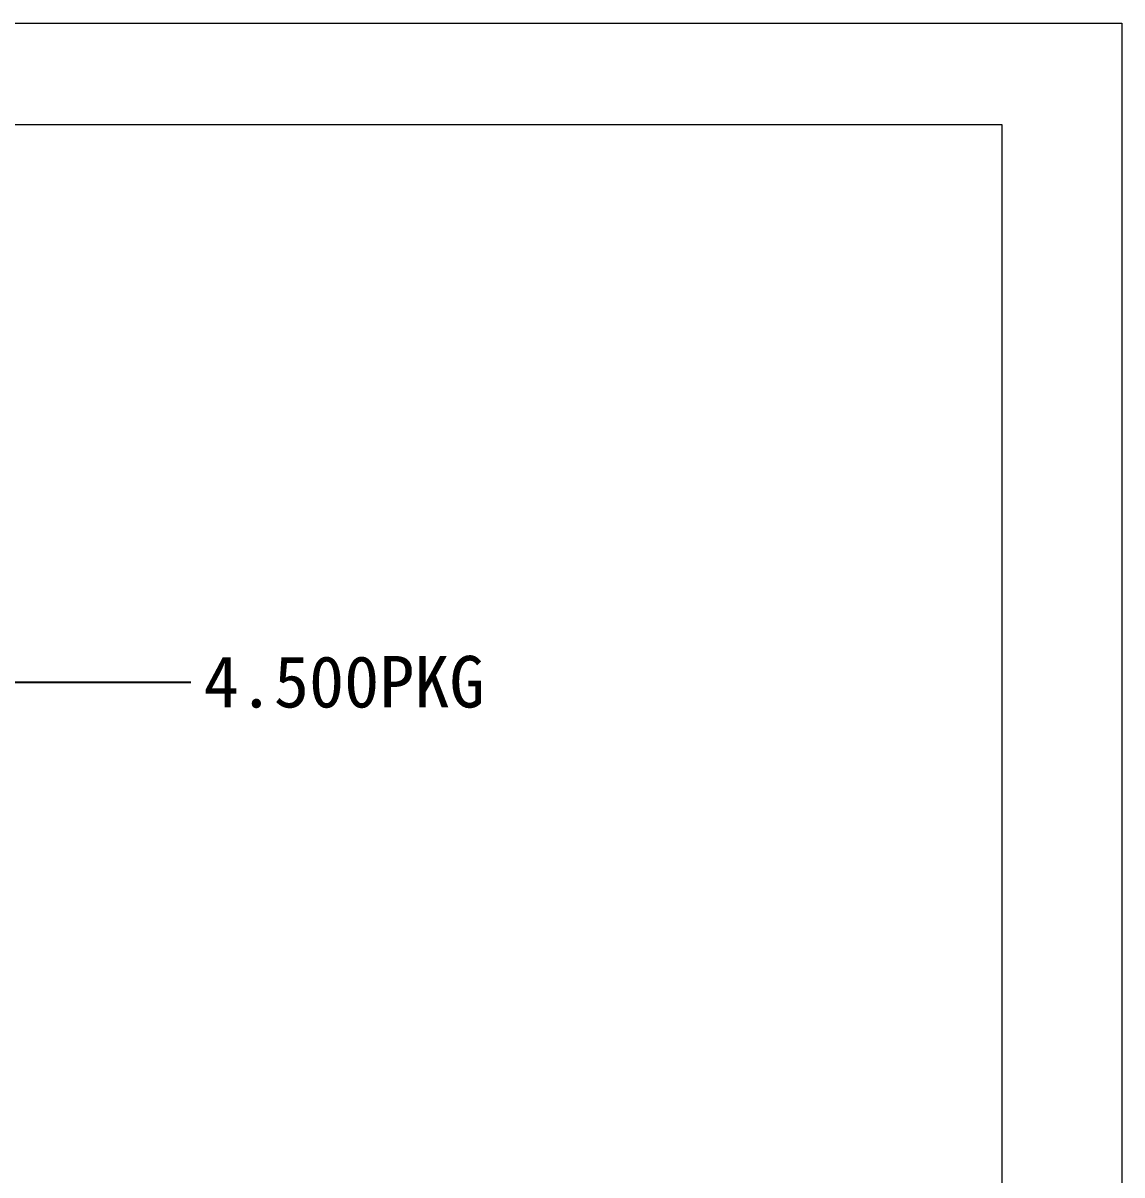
# Model space of a CAD drawing. Header units: millimetres. Extents: x 4471 to 10624, y 832 to 10725.
# Drawn here: x 4742.478 to 4746.417, y 1758.367 to 1762.497 of the extents above; entities that cross this region are included whole.
import ezdxf

# ---------------------------------------------------------------- set-up
doc = ezdxf.new("R2010")
doc.units = ezdxf.units.MM
doc.layers.add('DIM', color=4, linetype='Continuous', lineweight=18)
doc.layers.add('图层1实体', color=7, linetype='Continuous')
doc.styles.get("Standard").update_dxf_attribs({"font": 'SimSun.ttf'})
doc.dimstyles.new('ISO-25', dxfattribs={"dimtxt": 0.1, "dimasz": 0.08, "dimexe": 0.015, "dimexo": 0.015, "dimgap": 0.02, "dimtad": 0, "dimzin": 1, "dimdsep": 46, "dimtxsty": 'Standard', "dimcen": 0.1, "dimadec": 0, "dimazin": 0, "dimtfac": 1, "dimtmove": 0, "dimatfit": 3, "dimfxl": 1, "dimarcsym": 0})

# ---------------------------------------------------------------- blocks, each defined once
blk = doc.blocks.new('*D115')
at = {"layer": 'Defpoints', "color": 0, "transparency": 16777216}
for p in [(4742.0442, 1760.1338), (4743.0796, 1760.1338), (4740.2942, 1755.6338)]:
    blk.add_point(p, dxfattribs=at)
at = {"layer": 'DIM', "color": 0, "lineweight": -2, "transparency": 16777216}
blk.add_line((4742.0642, 1760.1338), (4743.0796, 1760.1338), dxfattribs=at)
at = {"layer": 'DIM', "color": 0, "lineweight": 9, "transparency": 16777216, "insert": (4743.6287, 1760.1338), "char_height": 0.185, "attachment_point": 5}
blk.add_mtext('4.500PKG', dxfattribs=at)

msp = doc.modelspace()

# ---------------------------------------------------------------- linework, layer by layer
at = {"layer": '图层1实体', "color": 7, "lineweight": 9, "elevation": 0.1033}
for points in [[(4733.5004, 1762.4967), (4746.4167, 1762.4967), (4746.4167, 1744.5606), (4733.5004, 1744.5606)], [(4735.044, 1762.133), (4745.9867, 1762.133), (4745.9867, 1744.9221), (4735.044, 1744.9221)]]:
    msp.add_lwpolyline(points, close=True, dxfattribs=at)

# ---------------------------------------------------------------- dimensions: what is measured, and where the dimension line sits
at = {"layer": 'DIM', "lineweight": 9}
dim = msp.add_ordinate_dim(feature_location=(4742.0442, 1760.1338, 0.0817), offset=(1.0354, 0), dtype=0, origin=(4740.2942, 1755.6338, 0.0817), dimstyle='ISO-25', override={"dimtxt": 0.185, "dimasz": 0.15, "dimexo": 0.02, "dimgap": 0.03, "dimdec": 3, "dimzin": 0, "dimpost": '<>PKG'}, dxfattribs=at)
dim.commit()
dim.dimension.update_dxf_attribs({"geometry": '*D115', "text_midpoint": (4743.6287, 1760.1338, 0.0817)})

doc.saveas('drawing.dxf')
